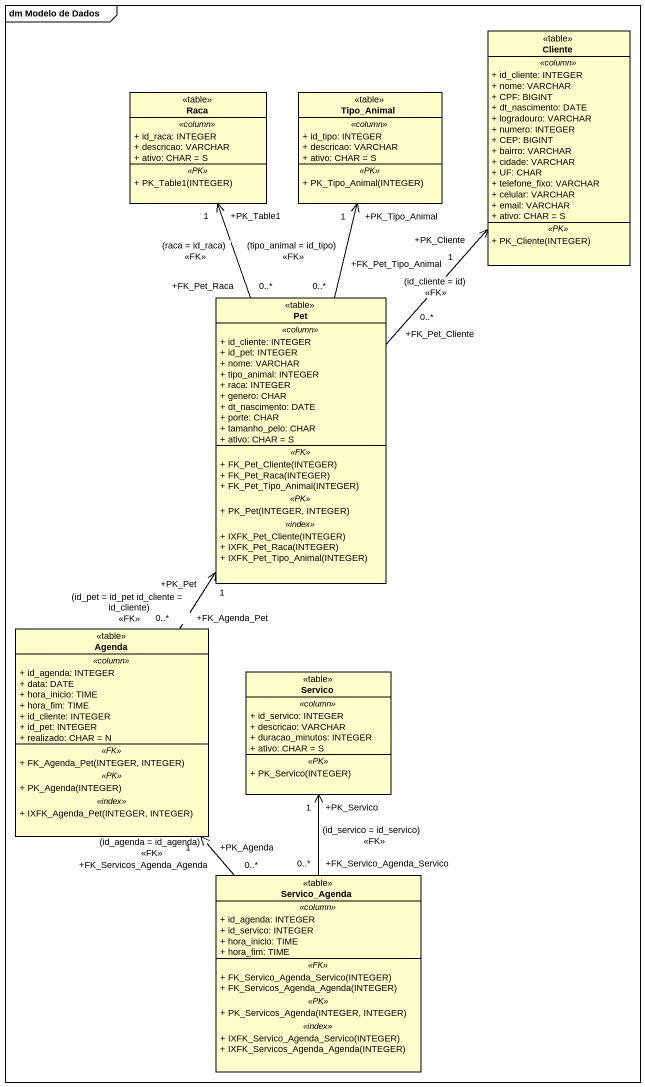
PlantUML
@startuml
mainframe dm Modelo de Dados
hide circle
hide empty members
skinparam classAttributeIconSize 0
class Cliente <<table>> {
  .. <<column>> ..
  + id_cliente: INTEGER
  + nome: VARCHAR
  + CPF: BIGINT
  + dt_nascimento: DATE
  + logradouro: VARCHAR
  + numero: INTEGER
  + CEP: BIGINT
  + bairro: VARCHAR
  + cidade: VARCHAR
  + UF: CHAR
  + telefone_fixo: VARCHAR
  + celular: VARCHAR
  + email: VARCHAR
  + ativo: CHAR = S
  .. <<PK>> ..
  + PK_Cliente(INTEGER)
}
class Raca <<table>> {
  .. <<column>> ..
  + id_raca: INTEGER
  + descricao: VARCHAR
  + ativo: CHAR = S
  .. <<PK>> ..
  + PK_Table1(INTEGER)
}
class Tipo_Animal <<table>> {
  .. <<column>> ..
  + id_tipo: INTEGER
  + descricao: VARCHAR
  + ativo: CHAR = S
  .. <<PK>> ..
  + PK_Tipo_Animal(INTEGER)
}
class Pet <<table>> {
  .. <<column>> ..
  + id_cliente: INTEGER
  + id_pet: INTEGER
  + nome: VARCHAR
  + tipo_animal: INTEGER
  + raca: INTEGER
  + genero: CHAR
  + dt_nascimento: DATE
  + porte: CHAR
  + tamanho_pelo: CHAR
  + ativo: CHAR = S
  .. <<FK>> ..
  + FK_Pet_Cliente(INTEGER)
  + FK_Pet_Raca(INTEGER)
  + FK_Pet_Tipo_Animal(INTEGER)
  .. <<PK>> ..
  + PK_Pet(INTEGER, INTEGER)
  .. <<index>> ..
  + IXFK_Pet_Cliente(INTEGER)
  + IXFK_Pet_Raca(INTEGER)
  + IXFK_Pet_Tipo_Animal(INTEGER)
}
class Agenda <<table>> {
  .. <<column>> ..
  + id_agenda: INTEGER
  + data: DATE
  + hora_inicio: TIME
  + hora_fim: TIME
  + id_cliente: INTEGER
  + id_pet: INTEGER
  + realizado: CHAR = N
  .. <<FK>> ..
  + FK_Agenda_Pet(INTEGER, INTEGER)
  .. <<PK>> ..
  + PK_Agenda(INTEGER)
  .. <<index>> ..
  + IXFK_Agenda_Pet(INTEGER, INTEGER)
}
class Servico <<table>> {
  .. <<column>> ..
  + id_servico: INTEGER
  + descricao: VARCHAR
  + duracao_minutos: INTEGER
  + ativo: CHAR = S
  .. <<PK>> ..
  + PK_Servico(INTEGER)
}
class Servico_Agenda <<table>> {
  .. <<column>> ..
  + id_agenda: INTEGER
  + id_servico: INTEGER
  + hora_inicio: TIME
  + hora_fim: TIME
  .. <<FK>> ..
  + FK_Servico_Agenda_Servico(INTEGER)
  + FK_Servicos_Agenda_Agenda(INTEGER)
  .. <<PK>> ..
  + PK_Servicos_Agenda(INTEGER, INTEGER)
  .. <<index>> ..
  + IXFK_Servico_Agenda_Servico(INTEGER)
  + IXFK_Servicos_Agenda_Agenda(INTEGER)
}
Pet "+FK_Pet_Cliente\n0..*" -up-> "+PK_Cliente\n1" Cliente : (id_cliente = id)\n<<FK>>
Pet "+FK_Pet_Raca\n0..*" -up-> "+PK_Table1\n1" Raca : (raca = id_raca)\n<<FK>>
Pet "+FK_Pet_Tipo_Animal\n0..*" -up-> "+PK_Tipo_Animal\n1" Tipo_Animal : (tipo_animal = id_tipo)\n<<FK>>
Agenda "+FK_Agenda_Pet\n0..*" -up-> "+PK_Pet\n1" Pet : (id_pet = id_pet id_cliente = id_cliente)\n<<FK>>
Servico_Agenda "+FK_Servicos_Agenda_Agenda\n0..*" -up-> "+PK_Agenda\n1" Agenda : (id_agenda = id_agenda)\n<<FK>>
Servico_Agenda "+FK_Servico_Agenda_Servico\n0..*" -up-> "+PK_Servico\n1" Servico : (id_servico = id_servico)\n<<FK>>
@enduml
